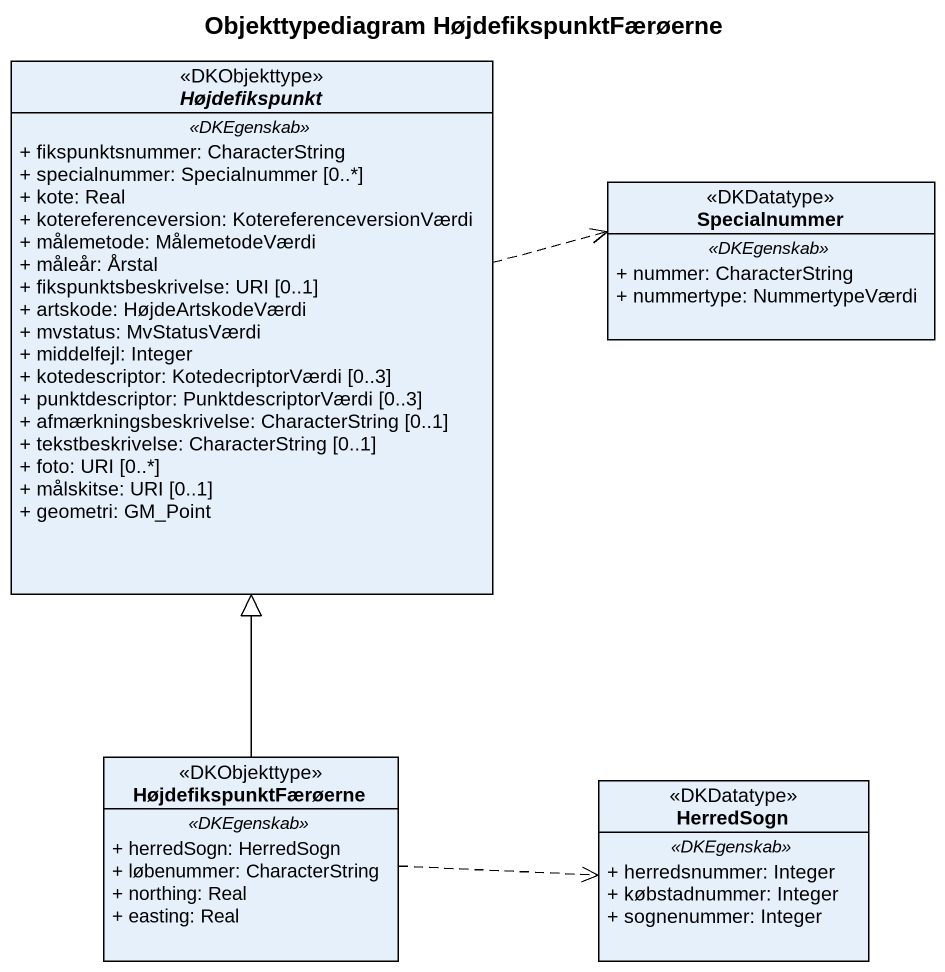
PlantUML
@startuml
title Objekttypediagram HøjdefikspunktFærøerne
hide circle
hide empty members
skinparam classAttributeIconSize 0
abstract class Højdefikspunkt <<DKObjekttype>> {
  .. <<DKEgenskab>> ..
  + fikspunktsnummer: CharacterString
  + specialnummer: Specialnummer [0..*]
  + kote: Real
  + kotereferenceversion: KotereferenceversionVærdi
  + målemetode: MålemetodeVærdi
  + måleår: Årstal
  + fikspunktsbeskrivelse: URI [0..1]
  + artskode: HøjdeArtskodeVærdi
  + mvstatus: MvStatusVærdi
  + middelfejl: Integer
  + kotedescriptor: KotedecriptorVærdi [0..3]
  + punktdescriptor: PunktdescriptorVærdi [0..3]
  + afmærkningsbeskrivelse: CharacterString [0..1]
  + tekstbeskrivelse: CharacterString [0..1]
  + foto: URI [0..*]
  + målskitse: URI [0..1]
  + geometri: GM_Point
}
class Specialnummer <<DKDatatype>> {
  .. <<DKEgenskab>> ..
  + nummer: CharacterString
  + nummertype: NummertypeVærdi
}
class HøjdefikspunktFærøerne <<DKObjekttype>> {
  .. <<DKEgenskab>> ..
  + herredSogn: HerredSogn
  + løbenummer: CharacterString
  + northing: Real
  + easting: Real
}
class HerredSogn <<DKDatatype>> {
  .. <<DKEgenskab>> ..
  + herredsnummer: Integer
  + købstadnummer: Integer
  + sognenummer: Integer
}
Højdefikspunkt .right.> Specialnummer
HøjdefikspunktFærøerne -up-|> Højdefikspunkt
HøjdefikspunktFærøerne .right.> HerredSogn
@enduml
